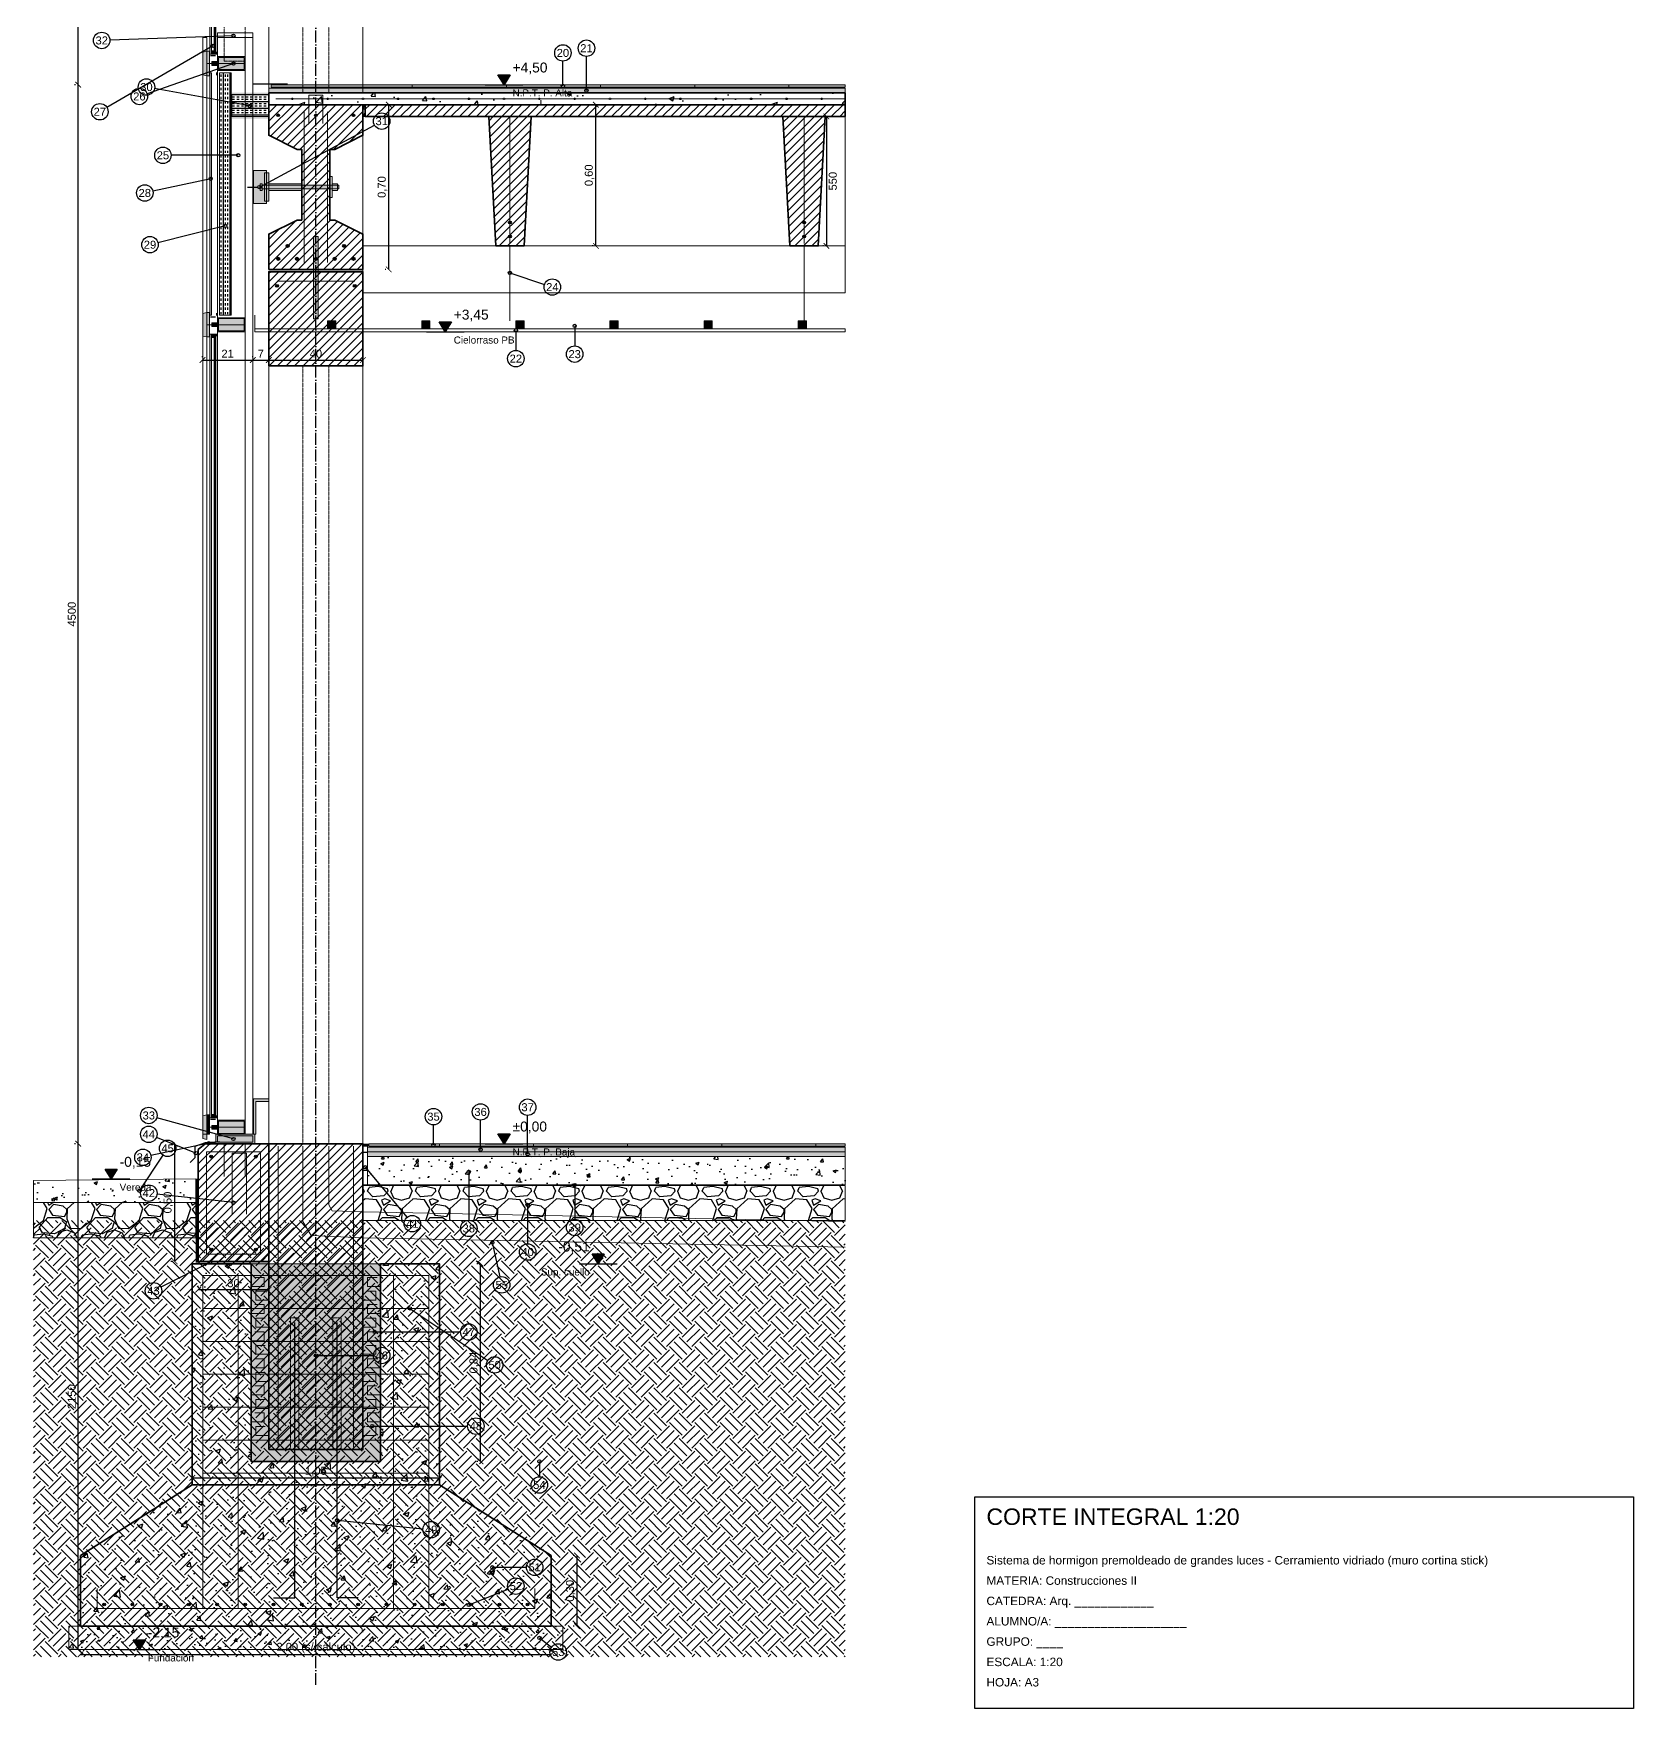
# Model space of a CAD drawing. Header units: millimetres. Extents: x -750 to 6050, y -2400 to 10581.
# Drawn here: x -750 to 6050, y -2400 to 4718 of the extents above; entities that cross this region are included whole.
import ezdxf
from ezdxf.enums import TextEntityAlignment as Align

# ---------------------------------------------------------------- set-up
doc = ezdxf.new("R2010")
doc.units = ezdxf.units.MM
doc.linetypes.add('DASHDOT', pattern=[3.556, 2.54, -0.508, 0, -0.508])
doc.linetypes.add('DASHED', pattern=[1.524, 1.27, -0.254])
for name, color, linetype in [('A-ACERO', 250, 'Continuous'), ('A-AISLACION-EPS', 50, 'Continuous'), ('A-AISLACION-LANA', 40, 'Continuous'), ('A-ALUMINIO', 253, 'Continuous'), ('A-ARMADURAS', 14, 'Continuous'), ('A-BARRERAS-MEMBRANAS', 7, 'Continuous'), ('A-CONTORNOS', 7, 'Continuous'), ('A-GROUT', 251, 'Continuous'), ('A-HORMIGON-INSITU', 33, 'Continuous'), ('A-HORMIGON-PREMOLDEADO', 8, 'Continuous'), ('A-HORMIGON-SIMPLE', 9, 'Continuous'), ('A-MORTERO-CARPETAS', 252, 'Continuous'), ('A-NEOPRENO-SELLADORES', 7, 'Continuous'), ('A-PROYECCION-OCULTO', 8, 'DASHED'), ('A-SELLADOR-INTUMESCENTE', 1, 'Continuous'), ('A-SOLADOS', 31, 'Continuous'), ('A-TERRENO', 32, 'Continuous'), ('A-TOSCA', 42, 'Continuous'), ('A-VIDRIO', 4, 'Continuous'), ('A-VISTA', 8, 'Continuous'), ('X-COTAS', 3, 'Continuous'), ('X-EJES', 1, 'DASHDOT'), ('X-NIVELES', 7, 'Continuous'), ('X-REFERENCIAS', 1, 'Continuous'), ('X-ROTULO', 7, 'Continuous')]:
    doc.layers.add(name, color=color, linetype=linetype)
doc.styles.add('ARIAL', font='arial.ttf')
doc.dimstyles.new('CORTE_1-20', dxfattribs={"dimscale": 20, "dimtxt": 1.7, "dimasz": 1.2, "dimexe": 0.8, "dimexo": 0.6, "dimgap": 0.5, "dimtad": 1, "dimdec": 0, "dimtxsty": 'ARIAL', "dimblk": 'ARCHTICK', "dimcen": 2.5, "dimclrd": 3, "dimclre": 3, "dimazin": 3, "dimtfac": 1, "dimtmove": 0, "dimatfit": 3, "dimarcsym": 0})

# ---------------------------------------------------------------- blocks, each defined once
blk = doc.blocks.new('_ARCHTICK')
at = {"color": 0, "linetype": 'ByBlock', "const_width": 0.15}
blk.add_lwpolyline([(-0.5, -0.5), (0.5, 0.5)], dxfattribs=at)

msp = doc.modelspace()

# ---------------------------------------------------------------- hatches: boundary and pattern name
at = {"layer": 'A-ACERO', "true_color": 0x333333}
h = msp.add_hatch(color=250, dxfattribs=at)
h.dxf.hatch_style = 1
h.paths.add_polyline_path([(2, 4620), (24, 4620), (24, 4626), (2, 4626)])
at = {"layer": 'A-ACERO', "true_color": 0x3b3b3b}
h = msp.add_hatch(color=250, dxfattribs=at)
h.dxf.hatch_style = 1
h.paths.add_polyline_path([(90, 3520), (93, 3520), (93, 4550), (90, 4550)])
h = msp.add_hatch(color=250, dxfattribs=at)
h.dxf.hatch_style = 1
h.paths.add_polyline_path([(93, 4355), (250, 4355), (250, 4365), (93, 4365)])
h = msp.add_hatch(color=250, dxfattribs=at)
h.dxf.hatch_style = 1
h.paths.add_polyline_path([(185, 3995), (240, 3995), (240, 4135), (185, 4135)])
h = msp.add_hatch(color=250, dxfattribs=at)
h.dxf.hatch_style = 1
h.paths.add_polyline_path([(222, 4057), (548, 4057), (548, 4073), (222, 4073)])
h = msp.add_hatch(color=250, dxfattribs=at)
h.dxf.hatch_style = 1
h.paths.add_polyline_path([(232, 4005), (250, 4005), (250, 4125), (232, 4125)])
h = msp.add_hatch(color=250, dxfattribs=at)
h.dxf.hatch_style = 1
h.paths.add_polyline_path([(440, 3505), (460, 3505), (460, 3855), (440, 3855)])
at = {"layer": 'A-ACERO', "true_color": 0x333333}
h = msp.add_hatch(color=250, dxfattribs=at)
h.dxf.hatch_style = 1
h.paths.add_polyline_path([(2, 3510), (24, 3510), (24, 3516), (2, 3516)])
at = {"layer": 'A-ACERO', "true_color": 0x3b3b3b}
h = msp.add_hatch(color=250, dxfattribs=at)
h.dxf.hatch_style = 1
h.paths.add_polyline_path([(185, 40), (195, 40), (195, 180), (250, 180), (250, 190), (185, 190)])
at = {"layer": 'A-ACERO', "true_color": 0x333333}
h = msp.add_hatch(color=250, dxfattribs=at)
h.dxf.hatch_style = 1
h.paths.add_polyline_path([(2, 100), (24, 100), (24, 106), (2, 106)])
at = {"layer": 'A-AISLACION-EPS'}
h = msp.add_hatch(dxfattribs=at)
h.set_pattern_fill('ZIGZAG', color=256, scale=6, angle=90)
h.paths.add_polyline_path([(650, -175), (670, -175), (670, -10), (650, -10)])
at = {"layer": 'A-AISLACION-LANA'}
h = msp.add_hatch(dxfattribs=at)
h.set_pattern_fill('INSUL', color=256, scale=3, angle=90)
h.paths.add_polyline_path([(40, 3520), (90, 3520), (90, 4550), (40, 4550)])
h = msp.add_hatch(dxfattribs=at)
h.set_pattern_fill('INSUL', color=256, scale=3)
h.paths.add_polyline_path([(93, 4365), (250, 4365), (250, 4458), (93, 4458)])
at = {"layer": 'A-ALUMINIO', "true_color": 0xb9c0c6}
h = msp.add_hatch(color=9, dxfattribs=at)
h.dxf.hatch_style = 1
h.paths.add_polyline_path([(-30, 4542), (-14, 4538), (-14, 4642), (-30, 4638)])
at = {"layer": 'A-ALUMINIO', "true_color": 0x9aa3ab}
h = msp.add_hatch(color=253, dxfattribs=at)
h.dxf.hatch_style = 1
h.paths.add_polyline_path([(-14, 4538), (-2, 4538), (-2, 4642), (-14, 4642)])
h = msp.add_hatch(color=253, dxfattribs=at)
h.dxf.hatch_style = 1
h.paths.add_polyline_path([(6, 4630), (18, 4630), (18, 4644), (6, 4644)])
h = msp.add_hatch(color=253, dxfattribs=at)
h.dxf.hatch_style = 1
h.paths.add_polyline_path([(8, 4582), (32, 4582), (32, 4598), (8, 4598)])
h = msp.add_hatch(color=253, dxfattribs=at)
h.dxf.hatch_style = 1
h.paths.add_polyline_path([(32, 4560), (150, 4560), (150, 4620), (32, 4620)])
at = {"layer": 'A-ALUMINIO', "true_color": 0xb9c0c6}
h = msp.add_hatch(color=9, dxfattribs=at)
h.dxf.hatch_style = 1
h.paths.add_polyline_path([(-30, 3432), (-14, 3428), (-14, 3532), (-30, 3528)])
at = {"layer": 'A-ALUMINIO', "true_color": 0x9aa3ab}
h = msp.add_hatch(color=253, dxfattribs=at)
h.dxf.hatch_style = 1
h.paths.add_polyline_path([(-14, 3428), (-2, 3428), (-2, 3532), (-14, 3532)])
h = msp.add_hatch(color=253, dxfattribs=at)
h.dxf.hatch_style = 1
h.paths.add_polyline_path([(8, 3472), (32, 3472), (32, 3488), (8, 3488)])
h = msp.add_hatch(color=253, dxfattribs=at)
h.dxf.hatch_style = 1
h.paths.add_polyline_path([(32, 3450), (150, 3450), (150, 3510), (32, 3510)])
h = msp.add_hatch(color=253, dxfattribs=at)
h.dxf.hatch_style = 1
h.paths.add_polyline_path([(500, 3462.5), (535, 3462.5), (535, 3497), (500, 3497)])
h = msp.add_hatch(color=253, dxfattribs=at)
h.dxf.hatch_style = 1
h.paths.add_polyline_path([(900, 3462.5), (935, 3462.5), (935, 3497), (900, 3497)])
h = msp.add_hatch(color=253, dxfattribs=at)
h.dxf.hatch_style = 1
h.paths.add_polyline_path([(1300, 3462.5), (1335, 3462.5), (1335, 3497), (1300, 3497)])
h = msp.add_hatch(color=253, dxfattribs=at)
h.dxf.hatch_style = 1
h.paths.add_polyline_path([(1700, 3462.5), (1735, 3462.5), (1735, 3497), (1700, 3497)])
h = msp.add_hatch(color=253, dxfattribs=at)
h.dxf.hatch_style = 1
h.paths.add_polyline_path([(2100, 3462.5), (2135, 3462.5), (2135, 3497), (2100, 3497)])
h = msp.add_hatch(color=253, dxfattribs=at)
h.dxf.hatch_style = 1
h.paths.add_polyline_path([(2500, 3462.5), (2535, 3462.5), (2535, 3497), (2500, 3497)])
h = msp.add_hatch(color=253, dxfattribs=at)
h.dxf.hatch_style = 1
h.paths.add_polyline_path([(6, 3426), (18, 3426), (18, 3440), (6, 3440)])
at = {"layer": 'A-ALUMINIO', "true_color": 0xb9c0c6}
h = msp.add_hatch(color=9, dxfattribs=at)
h.dxf.hatch_style = 1
h.paths.add_polyline_path([(-30, 22), (-14, 18), (-14, 122), (-30, 118)])
at = {"layer": 'A-ALUMINIO', "true_color": 0x9aa3ab}
h = msp.add_hatch(color=253, dxfattribs=at)
h.dxf.hatch_style = 1
h.paths.add_polyline_path([(-14, 40), (-2, 40), (-2, 122), (-14, 122)])
h = msp.add_hatch(color=253, dxfattribs=at)
h.dxf.hatch_style = 1
h.paths.add_polyline_path([(6, 110), (18, 110), (18, 124), (6, 124)])
h = msp.add_hatch(color=253, dxfattribs=at)
h.dxf.hatch_style = 1
h.paths.add_polyline_path([(8, 62), (32, 62), (32, 78), (8, 78)])
h = msp.add_hatch(color=253, dxfattribs=at)
h.dxf.hatch_style = 1
h.paths.add_polyline_path([(32, 40), (150, 40), (150, 100), (32, 100)])
h = msp.add_hatch(color=253, dxfattribs=at)
h.dxf.hatch_style = 1
h.paths.add_polyline_path([(25, 0), (190, 0), (190, 40), (25, 40)])
at = {"layer": 'A-ARMADURAS'}
h = msp.add_hatch(color=256, dxfattribs=at)
h.dxf.hatch_style = 1
edge = h.paths.add_edge_path()
edge.add_arc((350, 4440), 3.4, 0, 360)
h = msp.add_hatch(color=256, dxfattribs=at)
h.dxf.hatch_style = 1
edge = h.paths.add_edge_path()
edge.add_arc((500, 4440), 3.4, 0, 360)
h = msp.add_hatch(color=256, dxfattribs=at)
h.dxf.hatch_style = 1
edge = h.paths.add_edge_path()
edge.add_arc((650, 4440), 3.4, 0, 360)
h = msp.add_hatch(color=256, dxfattribs=at)
h.dxf.hatch_style = 1
edge = h.paths.add_edge_path()
edge.add_arc((800, 4440), 3.4, 0, 360)
h = msp.add_hatch(color=256, dxfattribs=at)
h.dxf.hatch_style = 1
edge = h.paths.add_edge_path()
edge.add_arc((950, 4440), 3.4, 0, 360)
h = msp.add_hatch(color=256, dxfattribs=at)
h.dxf.hatch_style = 1
edge = h.paths.add_edge_path()
edge.add_arc((1100, 4440), 3.4, 0, 360)
h = msp.add_hatch(color=256, dxfattribs=at)
h.dxf.hatch_style = 1
edge = h.paths.add_edge_path()
edge.add_arc((1250, 4440), 3.4, 0, 360)
h = msp.add_hatch(color=256, dxfattribs=at)
h.dxf.hatch_style = 1
edge = h.paths.add_edge_path()
edge.add_arc((1400, 4440), 3.4, 0, 360)
h = msp.add_hatch(color=256, dxfattribs=at)
h.dxf.hatch_style = 1
edge = h.paths.add_edge_path()
edge.add_arc((1550, 4440), 3.4, 0, 360)
h = msp.add_hatch(color=256, dxfattribs=at)
h.dxf.hatch_style = 1
edge = h.paths.add_edge_path()
edge.add_arc((1700, 4440), 3.4, 0, 360)
h = msp.add_hatch(color=256, dxfattribs=at)
h.dxf.hatch_style = 1
edge = h.paths.add_edge_path()
edge.add_arc((1850, 4440), 3.4, 0, 360)
h = msp.add_hatch(color=256, dxfattribs=at)
h.dxf.hatch_style = 1
edge = h.paths.add_edge_path()
edge.add_arc((2000, 4440), 3.4, 0, 360)
h = msp.add_hatch(color=256, dxfattribs=at)
h.dxf.hatch_style = 1
edge = h.paths.add_edge_path()
edge.add_arc((2150, 4440), 3.4, 0, 360)
h = msp.add_hatch(color=256, dxfattribs=at)
h.dxf.hatch_style = 1
edge = h.paths.add_edge_path()
edge.add_arc((2300, 4440), 3.4, 0, 360)
h = msp.add_hatch(color=256, dxfattribs=at)
h.dxf.hatch_style = 1
edge = h.paths.add_edge_path()
edge.add_arc((2450, 4440), 3.4, 0, 360)
h = msp.add_hatch(color=256, dxfattribs=at)
h.dxf.hatch_style = 1
edge = h.paths.add_edge_path()
edge.add_arc((2600, 4440), 3.4, 0, 360)
h = msp.add_hatch(color=256, dxfattribs=at)
h.dxf.hatch_style = 1
edge = h.paths.add_edge_path()
edge.add_arc((290, 4370), 5.6, 0, 360)
h = msp.add_hatch(color=256, dxfattribs=at)
h.dxf.hatch_style = 1
edge = h.paths.add_edge_path()
edge.add_arc((450, 4370), 5.6, 0, 360)
h = msp.add_hatch(color=256, dxfattribs=at)
h.dxf.hatch_style = 1
edge = h.paths.add_edge_path()
edge.add_arc((610, 4370), 5.6, 0, 360)
h = msp.add_hatch(color=256, dxfattribs=at)
h.dxf.hatch_style = 1
edge = h.paths.add_edge_path()
edge.add_arc((1275, 3915), 6, 0, 360)
h = msp.add_hatch(color=256, dxfattribs=at)
h.dxf.hatch_style = 1
edge = h.paths.add_edge_path()
edge.add_arc((2525, 3915), 6, 0, 360)
h = msp.add_hatch(color=256, dxfattribs=at)
h.dxf.hatch_style = 1
edge = h.paths.add_edge_path()
edge.add_arc((1275, 3855), 6, 0, 360)
h = msp.add_hatch(color=256, dxfattribs=at)
h.dxf.hatch_style = 1
edge = h.paths.add_edge_path()
edge.add_arc((2525, 3855), 6, 0, 360)
h = msp.add_hatch(color=256, dxfattribs=at)
h.dxf.hatch_style = 1
edge = h.paths.add_edge_path()
edge.add_arc((330, 3815), 6.4, 0, 360)
h = msp.add_hatch(color=256, dxfattribs=at)
h.dxf.hatch_style = 1
edge = h.paths.add_edge_path()
edge.add_arc((570, 3815), 6.4, 0, 360)
h = msp.add_hatch(color=256, dxfattribs=at)
h.dxf.hatch_style = 1
edge = h.paths.add_edge_path()
edge.add_arc((290, 3760), 6.4, 0, 360)
h = msp.add_hatch(color=256, dxfattribs=at)
h.dxf.hatch_style = 1
edge = h.paths.add_edge_path()
edge.add_arc((370, 3760), 6.4, 0, 360)
h = msp.add_hatch(color=256, dxfattribs=at)
h.dxf.hatch_style = 1
edge = h.paths.add_edge_path()
edge.add_arc((450, 3760), 6.4, 0, 360)
h = msp.add_hatch(color=256, dxfattribs=at)
h.dxf.hatch_style = 1
edge = h.paths.add_edge_path()
edge.add_arc((530, 3760), 6.4, 0, 360)
h = msp.add_hatch(color=256, dxfattribs=at)
h.dxf.hatch_style = 1
edge = h.paths.add_edge_path()
edge.add_arc((610, 3760), 6.4, 0, 360)
h = msp.add_hatch(color=256, dxfattribs=at)
h.dxf.hatch_style = 1
edge = h.paths.add_edge_path()
edge.add_arc((285, 3645), 6, 0, 360)
h = msp.add_hatch(color=256, dxfattribs=at)
h.dxf.hatch_style = 1
edge = h.paths.add_edge_path()
edge.add_arc((615, 3645), 6, 0, 360)
h = msp.add_hatch(color=256, dxfattribs=at)
h.dxf.hatch_style = 1
edge = h.paths.add_edge_path()
edge.add_arc((5, -55), 6, 0, 360)
h = msp.add_hatch(color=256, dxfattribs=at)
h.dxf.hatch_style = 1
edge = h.paths.add_edge_path()
edge.add_arc((195, -55), 6, 0, 360)
h = msp.add_hatch(color=256, dxfattribs=at)
h.dxf.hatch_style = 1
edge = h.paths.add_edge_path()
edge.add_arc((5, -450), 6, 0, 360)
h = msp.add_hatch(color=256, dxfattribs=at)
h.dxf.hatch_style = 1
edge = h.paths.add_edge_path()
edge.add_arc((195, -450), 6, 0, 360)
h = msp.add_hatch(color=256, dxfattribs=at)
h.dxf.hatch_style = 1
edge = h.paths.add_edge_path()
edge.add_arc((-450, -1958), 5.6, 0, 360)
h = msp.add_hatch(color=256, dxfattribs=at)
h.dxf.hatch_style = 1
edge = h.paths.add_edge_path()
edge.add_arc((-330, -1958), 5.6, 0, 360)
h = msp.add_hatch(color=256, dxfattribs=at)
h.dxf.hatch_style = 1
edge = h.paths.add_edge_path()
edge.add_arc((-210, -1958), 5.6, 0, 360)
h = msp.add_hatch(color=256, dxfattribs=at)
h.dxf.hatch_style = 1
edge = h.paths.add_edge_path()
edge.add_arc((-90, -1958), 5.6, 0, 360)
h = msp.add_hatch(color=256, dxfattribs=at)
h.dxf.hatch_style = 1
edge = h.paths.add_edge_path()
edge.add_arc((30, -1958), 5.6, 0, 360)
h = msp.add_hatch(color=256, dxfattribs=at)
h.dxf.hatch_style = 1
edge = h.paths.add_edge_path()
edge.add_arc((150, -1958), 5.6, 0, 360)
h = msp.add_hatch(color=256, dxfattribs=at)
h.dxf.hatch_style = 1
edge = h.paths.add_edge_path()
edge.add_arc((270, -1958), 5.6, 0, 360)
h = msp.add_hatch(color=256, dxfattribs=at)
h.dxf.hatch_style = 1
edge = h.paths.add_edge_path()
edge.add_arc((390, -1958), 5.6, 0, 360)
h = msp.add_hatch(color=256, dxfattribs=at)
h.dxf.hatch_style = 1
edge = h.paths.add_edge_path()
edge.add_arc((510, -1958), 5.6, 0, 360)
h = msp.add_hatch(color=256, dxfattribs=at)
h.dxf.hatch_style = 1
edge = h.paths.add_edge_path()
edge.add_arc((630, -1958), 5.6, 0, 360)
h = msp.add_hatch(color=256, dxfattribs=at)
h.dxf.hatch_style = 1
edge = h.paths.add_edge_path()
edge.add_arc((750, -1958), 5.6, 0, 360)
h = msp.add_hatch(color=256, dxfattribs=at)
h.dxf.hatch_style = 1
edge = h.paths.add_edge_path()
edge.add_arc((870, -1958), 5.6, 0, 360)
h = msp.add_hatch(color=256, dxfattribs=at)
h.dxf.hatch_style = 1
edge = h.paths.add_edge_path()
edge.add_arc((990, -1958), 5.6, 0, 360)
h = msp.add_hatch(color=256, dxfattribs=at)
h.dxf.hatch_style = 1
edge = h.paths.add_edge_path()
edge.add_arc((1110, -1958), 5.6, 0, 360)
h = msp.add_hatch(color=256, dxfattribs=at)
h.dxf.hatch_style = 1
edge = h.paths.add_edge_path()
edge.add_arc((1230, -1958), 5.6, 0, 360)
h = msp.add_hatch(color=256, dxfattribs=at)
h.dxf.hatch_style = 1
edge = h.paths.add_edge_path()
edge.add_arc((1350, -1958), 5.6, 0, 360)
at = {"layer": 'A-BARRERAS-MEMBRANAS', "true_color": 0x000000}
h = msp.add_hatch(color=18, dxfattribs=at)
h.dxf.hatch_style = 1
h.paths.add_polyline_path([(650, -177), (2700, -177), (2700, -175), (650, -175)])
at = {"layer": 'A-GROUT'}
h = msp.add_hatch(dxfattribs=at)
h.set_pattern_fill('AR-SAND', color=256, scale=0.4)
h.paths.add_polyline_path([(650, 4365), (660, 4365), (660, 4415), (650, 4415)])
h = msp.add_hatch(dxfattribs=at)
h.set_pattern_fill('AR-SAND', color=256, scale=0.4)
h.paths.add_polyline_path([(175, -1350), (725, -1350), (725, -510), (175, -510)])
at = {"layer": 'A-HORMIGON-INSITU'}
h = msp.add_hatch(dxfattribs=at)
h.set_pattern_fill('AR-CONC', color=256, scale=1.2)
h.paths.add_polyline_path([(250, 4415), (2700, 4415), (2700, 4465), (250, 4465)])
h = msp.add_hatch(dxfattribs=at)
h.set_pattern_fill('AR-CONC', color=256, scale=1.2)
h.paths.add_polyline_path([(-75, -1450), (975, -1450), (975, -510), (725, -510), (725, -1350), (175, -1350), (175, -510), (-75, -510)])
h = msp.add_hatch(dxfattribs=at)
h.set_pattern_fill('AR-CONC', color=256, scale=1.2)
h.paths.add_polyline_path([(-550, -2050), (1450, -2050), (1450, -1750), (975, -1450), (-75, -1450), (-550, -1750)])
at = {"layer": 'A-HORMIGON-PREMOLDEADO'}
h = msp.add_hatch(dxfattribs=at)
h.set_pattern_fill('ANSI31', color=256, scale=8)
h.paths.add_polyline_path([(250, 3715), (650, 3715), (650, 3865), (530, 3925), (510, 3925), (510, 4225), (530, 4225), (650, 4285), (650, 4415), (250, 4415), (250, 4285), (370, 4225), (390, 4225), (390, 3925), (370, 3925), (250, 3865)])
h = msp.add_hatch(dxfattribs=at)
h.set_pattern_fill('ANSI31', color=256, scale=8)
h.paths.add_polyline_path([(660, 4365), (2700, 4365), (2700, 4415), (660, 4415)])
h = msp.add_hatch(dxfattribs=at)
h.set_pattern_fill('ANSI31', color=256, scale=8)
h.paths.add_polyline_path([(1185, 4365), (1365, 4365), (1335, 3815), (1215, 3815)])
h = msp.add_hatch(dxfattribs=at)
h.set_pattern_fill('ANSI31', color=256, scale=8)
h.paths.add_polyline_path([(2435, 4365), (2615, 4365), (2585, 3815), (2465, 3815)])
h = msp.add_hatch(dxfattribs=at)
h.set_pattern_fill('ANSI31', color=256, scale=8)
h.paths.add_polyline_path([(250, 3305), (650, 3305), (650, 3705), (250, 3705)])
h = msp.add_hatch(dxfattribs=at)
h.set_pattern_fill('ANSI31', color=256, scale=8)
h.paths.add_polyline_path([(-50, -500), (250, -500), (250, 0), (-20, 0), (-50, -25)])
h = msp.add_hatch(dxfattribs=at)
h.set_pattern_fill('ANSI31', color=256, scale=8)
h.paths.add_polyline_path([(250, -1300), (650, -1300), (650, 0), (250, 0)])
at = {"layer": 'A-HORMIGON-SIMPLE'}
h = msp.add_hatch(dxfattribs=at)
h.set_pattern_fill('AR-CONC', color=256, scale=0.8)
h.paths.add_polyline_path([(670, -175), (2700, -175), (2700, -55), (670, -55)])
h = msp.add_hatch(dxfattribs=at)
h.set_pattern_fill('AR-CONC', color=256, scale=0.8)
h.paths.add_polyline_path([(-750, -250), (-60, -250), (-60, -150), (-750, -157)])
h = msp.add_hatch(dxfattribs=at)
h.set_pattern_fill('AR-CONC', color=256, scale=0.8)
h.paths.add_polyline_path([(-600, -2150), (1500, -2150), (1500, -2050), (-600, -2050)])
at = {"layer": 'A-MORTERO-CARPETAS'}
h = msp.add_hatch(dxfattribs=at)
h.set_pattern_fill('AR-SAND', color=256, scale=0.6)
h.paths.add_polyline_path([(250, 4465), (2700, 4465), (2700, 4485), (250, 4485)])
at = {"layer": 'A-MORTERO-CARPETAS', "true_color": 0x8d8d8d}
h = msp.add_hatch(color=252, dxfattribs=at)
h.dxf.hatch_style = 1
h.paths.add_polyline_path([(260, 4485), (2700, 4485), (2700, 4490), (260, 4490)])
at = {"layer": 'A-MORTERO-CARPETAS'}
h = msp.add_hatch(dxfattribs=at)
h.set_pattern_fill('AR-SAND', color=256, scale=0.6)
h.paths.add_polyline_path([(670, -35), (2700, -35), (2700, -15), (670, -15)])
h = msp.add_hatch(dxfattribs=at)
h.set_pattern_fill('AR-SAND', color=256, scale=0.4)
h.paths.add_polyline_path([(670, -55), (2700, -55), (2700, -35), (670, -35)])
at = {"layer": 'A-MORTERO-CARPETAS', "true_color": 0x8d8d8d}
h = msp.add_hatch(color=252, dxfattribs=at)
h.dxf.hatch_style = 1
h.paths.add_polyline_path([(675, -15), (2700, -15), (2700, -10), (675, -10)])
at = {"layer": 'A-NEOPRENO-SELLADORES', "true_color": 0x111111}
h = msp.add_hatch(color=250, dxfattribs=at)
h.dxf.hatch_style = 1
h.paths.add_polyline_path([(-2, 4628), (0, 4628), (0, 4640), (-2, 4640)])
h = msp.add_hatch(color=250, dxfattribs=at)
h.dxf.hatch_style = 1
h.paths.add_polyline_path([(6, 4630), (18, 4630), (18, 4634), (6, 4634)])
h = msp.add_hatch(color=250, dxfattribs=at)
h.dxf.hatch_style = 1
h.paths.add_polyline_path([(25, 4628), (30, 4628), (30, 4640), (25, 4640)])
h = msp.add_hatch(color=250, dxfattribs=at)
h.dxf.hatch_style = 1
h.paths.add_polyline_path([(-2, 4540), (0, 4540), (0, 4552), (-2, 4552)])
h = msp.add_hatch(color=250, dxfattribs=at)
h.dxf.hatch_style = 1
h.paths.add_polyline_path([(25, 4540), (30, 4540), (30, 4552), (25, 4552)])
h = msp.add_hatch(color=250, dxfattribs=at)
h.dxf.hatch_style = 1
h.paths.add_polyline_path([(250, 3705), (650, 3705), (650, 3715), (250, 3715)])
h = msp.add_hatch(color=250, dxfattribs=at)
h.dxf.hatch_style = 1
h.paths.add_polyline_path([(-2, 3518), (0, 3518), (0, 3530), (-2, 3530)])
h = msp.add_hatch(color=250, dxfattribs=at)
h.dxf.hatch_style = 1
h.paths.add_polyline_path([(25, 3518), (30, 3518), (30, 3530), (25, 3530)])
h = msp.add_hatch(color=250, dxfattribs=at)
h.dxf.hatch_style = 1
h.paths.add_polyline_path([(-2, 3430), (0, 3430), (0, 3442), (-2, 3442)])
h = msp.add_hatch(color=250, dxfattribs=at)
h.dxf.hatch_style = 1
h.paths.add_polyline_path([(6, 3436), (18, 3436), (18, 3440), (6, 3440)])
h = msp.add_hatch(color=250, dxfattribs=at)
h.dxf.hatch_style = 1
h.paths.add_polyline_path([(25, 3430), (30, 3430), (30, 3442), (25, 3442)])
h = msp.add_hatch(color=250, dxfattribs=at)
h.dxf.hatch_style = 1
h.paths.add_polyline_path([(-2, 108), (0, 108), (0, 120), (-2, 120)])
h = msp.add_hatch(color=250, dxfattribs=at)
h.dxf.hatch_style = 1
h.paths.add_polyline_path([(6, 110), (18, 110), (18, 114), (6, 114)])
h = msp.add_hatch(color=250, dxfattribs=at)
h.dxf.hatch_style = 1
h.paths.add_polyline_path([(25, 108), (30, 108), (30, 120), (25, 120)])
at = {"layer": 'A-NEOPRENO-SELLADORES', "true_color": 0x222222}
h = msp.add_hatch(color=250, dxfattribs=at)
h.dxf.hatch_style = 1
h.paths.add_polyline_path([(-30, 0), (25, 0), (25, 4), (-30, 4)])
at = {"layer": 'A-NEOPRENO-SELLADORES', "true_color": 0x111111}
h = msp.add_hatch(color=250, dxfattribs=at)
h.dxf.hatch_style = 1
h.paths.add_polyline_path([(650, -10), (675, -10), (675, 0), (650, 0)])
h = msp.add_hatch(color=250, dxfattribs=at)
h.dxf.hatch_style = 1
h.paths.add_polyline_path([(-60, -250), (-56, -250), (-56, -150), (-60, -150)])
h = msp.add_hatch(color=250, dxfattribs=at)
h.dxf.hatch_style = 1
h.paths.add_polyline_path([(-50, -510), (250, -510), (250, -500), (-50, -500)])
at = {"layer": 'A-SELLADOR-INTUMESCENTE', "true_color": 0xc0392b}
h = msp.add_hatch(color=22, dxfattribs=at)
h.dxf.hatch_style = 1
h.paths.add_polyline_path([(93, 4458), (250, 4458), (250, 4466), (93, 4466)])
at = {"layer": 'A-SOLADOS', "true_color": 0xcdbb9c}
h = msp.add_hatch(color=9, dxfattribs=at)
h.dxf.hatch_style = 1
h.paths.add_polyline_path([(260, 4490), (2700, 4490), (2700, 4500), (260, 4500)])
h = msp.add_hatch(color=9, dxfattribs=at)
h.dxf.hatch_style = 1
h.paths.add_polyline_path([(675, -10), (2700, -10), (2700, 0), (675, 0)])
at = {"layer": 'A-TERRENO'}
h = msp.add_hatch(dxfattribs=at)
h.set_pattern_fill('EARTH', color=256, scale=12, angle=45)
h.paths.add_polyline_path([(-750, -2180), (2700, -2180), (2700, -327), (-750, -327)])
at = {"layer": 'A-TOSCA'}
h = msp.add_hatch(dxfattribs=at)
h.set_pattern_fill('GRAVEL', color=256, scale=8)
h.paths.add_polyline_path([(650, -327), (2700, -327), (2700, -177), (650, -177)])
h = msp.add_hatch(dxfattribs=at)
h.set_pattern_fill('GRAVEL', color=256, scale=8)
h.paths.add_polyline_path([(-750, -400), (-60, -400), (-60, -250), (-750, -250)])
at = {"layer": 'A-VIDRIO', "true_color": 0xbfe3f0}
h = msp.add_hatch(color=254, dxfattribs=at)
h.dxf.hatch_style = 1
h.paths.add_polyline_path([(0, 4630), (6, 4630), (6, 7940), (0, 7940)])
h = msp.add_hatch(color=254, dxfattribs=at)
h.dxf.hatch_style = 1
h.paths.add_polyline_path([(18, 4630), (25, 4630), (25, 7940), (18, 7940)])
at = {"layer": 'A-VIDRIO', "true_color": 0x6f8796}
h = msp.add_hatch(color=252, dxfattribs=at)
h.dxf.hatch_style = 1
h.paths.add_polyline_path([(0, 3520), (6, 3520), (6, 4550), (0, 4550)])
at = {"layer": 'A-VIDRIO', "true_color": 0xbfe3f0}
h = msp.add_hatch(color=254, dxfattribs=at)
h.dxf.hatch_style = 1
h.paths.add_polyline_path([(0, 110), (6, 110), (6, 3440), (0, 3440)])
h = msp.add_hatch(color=254, dxfattribs=at)
h.dxf.hatch_style = 1
h.paths.add_polyline_path([(18, 110), (25, 110), (25, 3440), (18, 3440)])
at = {"layer": 'X-NIVELES'}
h = msp.add_hatch(color=256, dxfattribs=at)
h.dxf.hatch_style = 1
h.paths.add_polyline_path([(1250, 4500), (1224, 4542), (1276, 4542)])
h = msp.add_hatch(color=256, dxfattribs=at)
h.dxf.hatch_style = 1
h.paths.add_polyline_path([(1000, 3450), (974, 3492), (1026, 3492)])
h = msp.add_hatch(color=256, dxfattribs=at)
h.dxf.hatch_style = 1
h.paths.add_polyline_path([(1250, 0), (1224, 42), (1276, 42)])
h = msp.add_hatch(color=256, dxfattribs=at)
h.dxf.hatch_style = 1
h.paths.add_polyline_path([(-420, -150), (-446, -108), (-394, -108)])
h = msp.add_hatch(color=256, dxfattribs=at)
h.dxf.hatch_style = 1
h.paths.add_polyline_path([(1650, -510), (1624, -468), (1676, -468)])
h = msp.add_hatch(color=256, dxfattribs=at)
h.dxf.hatch_style = 1
h.paths.add_polyline_path([(-300, -2150), (-326, -2108), (-274, -2108)])

# ---------------------------------------------------------------- linework, layer by layer
at = {"layer": 'A-ARMADURAS', "lineweight": 13}
for points in [[(280, 4440), (2700, 4440)], [(400, 3745), (400, 4385)], [(500, 3745), (500, 4385)], [(1275, 3825), (1275, 4365)], [(2525, 3825), (2525, 4365)], [(290, -1290), (290, -10)], [(610, -1290), (610, -10)], [(-30, -560), (930, -560)], [(-30, -700), (930, -700)], [(-30, -840), (930, -840)], [(-30, -980), (930, -980)], [(-30, -1120), (930, -1120)], [(-30, -1260), (930, -1260)], [(-30, -1400), (930, -1400)]]:
    msp.add_lwpolyline(points, dxfattribs=at)
at = {"layer": 'A-ARMADURAS', "lineweight": 20}
for points in [[(420, 4335), (420, 4455), (480, 4455), (480, 4335)], [(-480, -1890), (-480, -1975), (1380, -1975), (1380, -1890)]]:
    msp.add_lwpolyline(points, dxfattribs=at)
at = {"layer": 'A-ARMADURAS', "lineweight": 18}
for points in [[(285, 3665), (615, 3665)], [(95, -300), (95, -40), (155, -40), (155, -300)], [(10, -1975), (-30, -1975), (-30, -560)], [(160, -1975), (120, -1975), (120, -560)], [(175, -607), (230, -607), (230, -569), (190, -569)], [(725, -607), (670, -607), (670, -569), (710, -569)], [(740, -1975), (780, -1975), (780, -560)], [(890, -1975), (930, -1975), (930, -560)], [(250, -665), (195, -665), (195, -627), (235, -627)], [(650, -665), (705, -665), (705, -627), (665, -627)], [(175, -722), (230, -722), (230, -684), (190, -684)], [(725, -722), (670, -722), (670, -684), (710, -684)], [(250, -780), (195, -780), (195, -742), (235, -742)], [(650, -780), (705, -780), (705, -742), (665, -742)], [(175, -837), (230, -837), (230, -799), (190, -799)], [(725, -837), (670, -837), (670, -799), (710, -799)], [(175, -952), (230, -952), (230, -914), (190, -914)], [(250, -895), (195, -895), (195, -857), (235, -857)], [(650, -895), (705, -895), (705, -857), (665, -857)], [(725, -952), (670, -952), (670, -914), (710, -914)], [(250, -1010), (195, -1010), (195, -972), (235, -972)], [(650, -1010), (705, -1010), (705, -972), (665, -972)], [(175, -1067), (230, -1067), (230, -1029), (190, -1029)], [(725, -1067), (670, -1067), (670, -1029), (710, -1029)], [(250, -1125), (195, -1125), (195, -1087), (235, -1087)], [(650, -1125), (705, -1125), (705, -1087), (665, -1087)], [(175, -1182), (230, -1182), (230, -1144), (190, -1144)], [(250, -1240), (195, -1240), (195, -1202), (235, -1202)], [(650, -1240), (705, -1240), (705, -1202), (665, -1202)], [(725, -1182), (670, -1182), (670, -1144), (710, -1144)]]:
    msp.add_lwpolyline(points, dxfattribs=at)
at = {"layer": 'A-ARMADURAS', "lineweight": 13}
msp.add_lwpolyline([(-15, -470), (215, -470), (215, -35), (-15, -35)], close=True, dxfattribs=at)
at = {"layer": 'A-ARMADURAS', "lineweight": 30}
for points in [[(270, -1930), (360, -1930), (360, -760)], [(630, -1930), (540, -1930), (540, -760)]]:
    msp.add_lwpolyline(points, dxfattribs=at)
at = {"layer": 'A-ARMADURAS'}
for centre, radius in [((350, 4440), 3.4), ((500, 4440), 3.4), ((650, 4440), 3.4), ((800, 4440), 3.4), ((950, 4440), 3.4), ((1100, 4440), 3.4), ((1250, 4440), 3.4), ((1400, 4440), 3.4), ((1550, 4440), 3.4), ((1700, 4440), 3.4), ((1850, 4440), 3.4), ((2000, 4440), 3.4), ((2150, 4440), 3.4), ((2300, 4440), 3.4), ((2450, 4440), 3.4), ((2600, 4440), 3.4), ((290, 4370), 5.6), ((450, 4370), 5.6), ((610, 4370), 5.6), ((1275, 3915), 6), ((2525, 3915), 6), ((1275, 3855), 6), ((2525, 3855), 6), ((330, 3815), 6.4), ((570, 3815), 6.4), ((290, 3760), 6.4), ((370, 3760), 6.4), ((450, 3760), 6.4), ((530, 3760), 6.4), ((610, 3760), 6.4), ((285, 3645), 6), ((615, 3645), 6), ((5, -55), 6), ((195, -55), 6), ((5, -450), 6), ((195, -450), 6), ((-450, -1958), 5.6), ((-330, -1958), 5.6), ((-210, -1958), 5.6), ((-90, -1958), 5.6), ((30, -1958), 5.6), ((150, -1958), 5.6), ((270, -1958), 5.6), ((390, -1958), 5.6), ((510, -1958), 5.6), ((630, -1958), 5.6), ((750, -1958), 5.6), ((870, -1958), 5.6), ((990, -1958), 5.6), ((1110, -1958), 5.6), ((1230, -1958), 5.6), ((1350, -1958), 5.6)]:
    msp.add_circle(centre, radius, dxfattribs=at)
at = {"layer": 'A-CONTORNOS', "lineweight": 18}
for points in [[(0, 4630), (6, 4630), (6, 7940), (0, 7940)], [(18, 4630), (25, 4630), (25, 7940), (18, 7940)], [(32, 4560), (150, 4560), (150, 4620), (32, 4620)], [(0, 3520), (6, 3520), (6, 4550), (0, 4550)], [(40, 3520), (90, 3520), (90, 4550), (40, 4550)], [(250, 4465), (2700, 4465), (2700, 4485), (250, 4485)], [(260, 4490), (2700, 4490), (2700, 4500), (260, 4500)], [(93, 4365), (250, 4365), (250, 4458), (93, 4458)], [(32, 3450), (150, 3450), (150, 3510), (32, 3510)], [(0, 110), (6, 110), (6, 3440), (0, 3440)], [(18, 110), (25, 110), (25, 3440), (18, 3440)], [(190, 3450), (2700, 3450), (2700, 3462.5), (190, 3462.5)], [(32, 40), (150, 40), (150, 100), (32, 100)], [(25, 0), (190, 0), (190, 40), (25, 40)], [(675, -10), (2700, -10), (2700, 0), (675, 0)], [(650, -175), (670, -175), (670, -10), (650, -10)], [(670, -35), (2700, -35), (2700, -15), (670, -15)], [(670, -55), (2700, -55), (2700, -35), (670, -35)], [(670, -175), (2700, -175), (2700, -55), (670, -55)], [(-750, -250), (-60, -250), (-60, -150), (-750, -157)], [(650, -327), (2700, -327), (2700, -177), (650, -177)], [(-750, -400), (-60, -400), (-60, -250), (-750, -250)], [(175, -1350), (725, -1350), (725, -510), (175, -510)], [(-600, -2150), (1500, -2150), (1500, -2050), (-600, -2050)]]:
    msp.add_lwpolyline(points, close=True, dxfattribs=at)
at = {"layer": 'A-CONTORNOS', "lineweight": 13}
for points in [[(21.5, 4630), (21.5, 7940)], [(150, 40), (150, 4700)], [(-14, 4590), (70, 4590)], [(36, 4590), (146, 4590)], [(860, 4490), (860, 4500)], [(1260, 4490), (1260, 4500)], [(1660, 4490), (1660, 4500)], [(2060, 4490), (2060, 4500)], [(2460, 4490), (2460, 4500)], [(650, 3815), (2700, 3815)], [(1275, 3497), (1275, 3815)], [(2525, 3497), (2525, 3815)], [(-14, 3480), (70, 3480)], [(21.5, 110), (21.5, 3440)], [(36, 3480), (146, 3480)], [(-14, 70), (70, 70)], [(36, 70), (146, 70)], [(60, 0), (60, -140)], [(150, 0), (150, -140)], [(975, -10), (975, 0)], [(1375, -10), (1375, 0)], [(1775, -10), (1775, 0)], [(2175, -10), (2175, 0)], [(2575, -10), (2575, 0)]]:
    msp.add_lwpolyline(points, dxfattribs=at)
for points in [[(-30, 40), (-14, 40), (-14, 4700), (-30, 4700)], [(-30, 4542), (-14, 4538), (-14, 4642), (-30, 4638)], [(-14, 4538), (-2, 4538), (-2, 4642), (-14, 4642)], [(6, 4630), (18, 4630), (18, 4644), (6, 4644)], [(8, 4582), (32, 4582), (32, 4598), (8, 4598)], [(36, 4564), (146, 4564), (146, 4616), (36, 4616)], [(185, 3995), (240, 3995), (240, 4135), (185, 4135)], [(214, 4051), (222, 4051), (222, 4079), (214, 4079)], [(222, 4057), (548, 4057), (548, 4073), (222, 4073)], [(232, 4005), (250, 4005), (250, 4125), (232, 4125)], [(250, 4051), (390, 4051), (390, 4079), (250, 4079)], [(510, 4020), (520, 4020), (520, 4110), (510, 4110)], [(520, 4051), (542, 4051), (542, 4079), (520, 4079)], [(440, 3505), (460, 3505), (460, 3855), (440, 3855)], [(-30, 3432), (-14, 3428), (-14, 3532), (-30, 3528)], [(-14, 3428), (-2, 3428), (-2, 3532), (-14, 3532)], [(8, 3472), (32, 3472), (32, 3488), (8, 3488)], [(36, 3454), (146, 3454), (146, 3506), (36, 3506)], [(6, 3426), (18, 3426), (18, 3440), (6, 3440)], [(185, 40), (195, 40), (195, 180), (250, 180), (250, 190), (185, 190)], [(-30, 22), (-14, 18), (-14, 122), (-30, 118)], [(-14, 40), (-2, 40), (-2, 122), (-14, 122)], [(6, 110), (18, 110), (18, 124), (6, 124)], [(8, 62), (32, 62), (32, 78), (8, 78)], [(36, 44), (146, 44), (146, 96), (36, 96)], [(32, 6), (182, 6), (182, 34), (32, 34)]]:
    msp.add_lwpolyline(points, close=True, dxfattribs=at)
at = {"layer": 'A-CONTORNOS', "lineweight": 25}
for points in [[(182, 4503), (330, 4503)], [(160, 4065), (200, 4065)]]:
    msp.add_lwpolyline(points, dxfattribs=at)
at = {"layer": 'A-CONTORNOS', "lineweight": 35}
for points in [[(250, 4415), (2700, 4415), (2700, 4465), (250, 4465)], [(250, 3715), (650, 3715), (650, 3865), (530, 3925), (510, 3925), (510, 4225), (530, 4225), (650, 4285), (650, 4415), (250, 4415), (250, 4285), (370, 4225), (390, 4225), (390, 3925), (370, 3925), (250, 3865)], [(660, 4365), (2700, 4365), (2700, 4415), (660, 4415)], [(1185, 4365), (1365, 4365), (1335, 3815), (1215, 3815)], [(2435, 4365), (2615, 4365), (2585, 3815), (2465, 3815)], [(250, 3305), (650, 3305), (650, 3705), (250, 3705)], [(-50, -500), (250, -500), (250, 0), (-20, 0), (-50, -25)], [(250, -1300), (650, -1300), (650, 0), (250, 0)], [(-75, -1450), (975, -1450), (975, -510), (725, -510), (725, -1350), (175, -1350), (175, -510), (-75, -510)], [(-550, -2050), (1450, -2050), (1450, -1750), (975, -1450), (-75, -1450), (-550, -1750)]]:
    msp.add_lwpolyline(points, close=True, dxfattribs=at)
at = {"layer": 'A-CONTORNOS', "lineweight": 18}
for points in [[(190, 3520), (190, 3450), (230, 3450)], [(395, -10), (395, -330), (430, -390), (650, -400), (2700, -440)], [(505, -10), (505, -260), (520, -285), (650, -290), (2700, -330)], [(-750, -400), (-56, -400)]]:
    msp.add_lwpolyline(points, dxfattribs=at)
at = {"layer": 'A-CONTORNOS', "lineweight": 30}
msp.add_lwpolyline([(40, 8), (-20, 4), (-64, -12), (-64, -60), (-84, -80)], dxfattribs=at)
at = {"layer": 'A-CONTORNOS', "lineweight": 50}
msp.add_lwpolyline([(-56, -150), (-56, -505)], dxfattribs=at)
at = {"layer": 'A-PROYECCION-OCULTO', "lineweight": 13}
for points in [[(395, 4465), (395, 7805)], [(505, 4465), (505, 7805)], [(395, 0), (395, 3305)], [(505, 0), (505, 3305)]]:
    msp.add_lwpolyline(points, dxfattribs=at)
for points in [[(60, 4600), (150, 4600), (150, 4840), (60, 4840)], [(342, -1300), (378, -1300), (378, -740), (342, -740)], [(522, -1300), (558, -1300), (558, -740), (522, -740)]]:
    msp.add_lwpolyline(points, close=True, dxfattribs=at)
at = {"layer": 'A-VISTA', "lineweight": 13}
for points in [[(250, 4465), (650, 4465), (650, 7805), (250, 7805)], [(32, 4700), (182, 4700), (182, 4720), (32, 4720)], [(32, 40), (182, 40), (182, 4700), (32, 4700)], [(650, 3615), (2700, 3615), (2700, 4365), (650, 4365)], [(500, 3462.5), (535, 3462.5), (535, 3497), (500, 3497)], [(900, 3462.5), (935, 3462.5), (935, 3497), (900, 3497)], [(1300, 3462.5), (1335, 3462.5), (1335, 3497), (1300, 3497)], [(1700, 3462.5), (1735, 3462.5), (1735, 3497), (1700, 3497)], [(2100, 3462.5), (2135, 3462.5), (2135, 3497), (2100, 3497)], [(2500, 3462.5), (2535, 3462.5), (2535, 3497), (2500, 3497)], [(250, 0), (650, 0), (650, 3305), (250, 3305)]]:
    msp.add_lwpolyline(points, close=True, dxfattribs=at)
at = {"layer": 'X-EJES', "ltscale": 20}
msp.add_line((450, -2300), (450, 10150), dxfattribs=at)
at = {"layer": 'X-NIVELES'}
for p, q in [((1170, 4500), (1330, 4500)), ((920, 3450), (1080, 3450)), ((1170, 0), (1330, 0)), ((-500, -150), (-340, -150)), ((1570, -510), (1730, -510)), ((-380, -2150), (-220, -2150))]:
    msp.add_line(p, q, dxfattribs=at)
for points in [[(1250, 4500), (1224, 4542), (1276, 4542)], [(1000, 3450), (974, 3492), (1026, 3492)], [(1250, 0), (1224, 42), (1276, 42)], [(-420, -150), (-446, -108), (-394, -108)], [(1650, -510), (1624, -468), (1676, -468)], [(-300, -2150), (-326, -2108), (-274, -2108)]]:
    msp.add_lwpolyline(points, close=True, dxfattribs=at)
at = {"layer": 'X-REFERENCIAS'}
for p, q in [((100, 4708), (-425, 4689.2)), ((12, 4665), (-437.8, 4402.6)), ((100, 4590), (-267, 4461.6)), ((1500, 4495), (1500, 4600)), ((1600, 4475), (1600, 4620)), ((170, 4410), (-235.6, 4483.7)), ((210, 4065), (699.2, 4328.4)), ((120, 4200), (-165, 4200)), ((3, 4100), (-242.8, 4047.3)), ((65, 3900), (-221, 3828.5)), ((1275, 3700), (1421.8, 3651.1)), ((1300, 3456), (1300, 3371)), ((1550, 3475), (1550, 3390)), ((100, 20), (-226.3, 110.6)), ((950, -5), (950, 80)), ((1150, -25), (1150, 100)), ((1350, -45), (1350, 120)), ((-5, 2), (-250.8, -50.7)), ((-60, -40), (-227.5, 27)), ((-300, -200), (-199.4, -49.1)), ((660, -100), (837.6, -313.1)), ((1100, -120), (1100, -325)), ((1550, -176), (1550, -321)), ((100, -250), (-225.2, -213.9)), ((1350, -260), (1350, -425)), ((1200, -420), (1232.4, -565.8)), ((0, -505), (-208.7, -609.3)), ((850, -700), (1180.9, -920.6)), ((700, -800), (1065, -800)), ((450, -900), (695, -900)), ((690, -1200), (1095, -1200)), ((1400, -1350), (1400, -1415)), ((540, -1600), (905.2, -1636.5)), ((1200, -1800), (1345, -1800)), ((1100, -1960), (1267.5, -1893)), ((1400, -2100), (1452, -2139))]:
    msp.add_line(p, q, dxfattribs=at)
for centre, radius in [((-460, 4688), 35), ((100, 4708), 7), ((12, 4665), 7), ((1500, 4635), 35), ((1600, 4655), 35), ((100, 4590), 7), ((-300, 4450), 35), ((-270, 4490), 35), ((1500, 4495), 7), ((-468, 4385), 35), ((170, 4410), 7), ((1600, 4475), 7), ((730, 4345), 35), ((-200, 4200), 35), ((120, 4200), 7), ((-277, 4040), 35), ((3, 4100), 7), ((210, 4065), 7), ((-255, 3820), 35), ((65, 3900), 7), ((1275, 3700), 7), ((1455, 3640), 35), ((1300, 3456), 7), ((1550, 3475), 7), ((1300, 3336), 35), ((1550, 3355), 35), ((-260, 120), 35), ((950, 115), 35), ((1150, 135), 35), ((1350, 155), 35), ((-260, 40), 35), ((-180, -20), 35), ((-5, 2), 7), ((100, 20), 7), ((950, -5), 7), ((-285, -58), 35), ((-60, -40), 7), ((1150, -25), 7), ((1350, -45), 7), ((660, -100), 7), ((1100, -120), 7), ((-300, -200), 7), ((-260, -210), 35), ((1550, -176), 7), ((100, -250), 7), ((1350, -260), 7), ((860, -340), 35), ((1100, -360), 35), ((1550, -356), 35), ((1200, -420), 7), ((1350, -460), 35), ((0, -505), 7), ((1240, -600), 35), ((-240, -625), 35), ((850, -700), 7), ((1100, -800), 35), ((700, -800), 7), ((450, -900), 7), ((730, -900), 35), ((1210, -940), 35), ((690, -1200), 7), ((1130, -1200), 35), ((1400, -1350), 7), ((1400, -1450), 35), ((540, -1600), 7), ((940, -1640), 35), ((1380, -1800), 35), ((1200, -1800), 7), ((1300, -1880), 35), ((1100, -1960), 7), ((1400, -2100), 7), ((1480, -2160), 35)]:
    msp.add_circle(centre, radius, dxfattribs=at)
at = {"layer": 'X-ROTULO'}
msp.add_lwpolyline([(3250, -1500), (6050, -1500), (6050, -2400), (3250, -2400)], close=True, dxfattribs=at)

# ---------------------------------------------------------------- texts
at = {"layer": 'X-NIVELES', "style": 'ARIAL'}
for s, height, p in [('+4,50', 42, (1286, 4552)), ('N.P.T. P. Alta', 30, (1286, 4450)), ('+3,45', 42, (1036, 3502)), ('Cielorraso PB', 30, (1036, 3400)), ('±0,00', 42, (1286, 52)), ('-0,15', 42, (-384, -98)), ('N.P.T. P. Baja', 30, (1286, -50)), ('Vereda', 30, (-384, -200)), ('-2,15', 42, (-264, -2098)), ('Fundación', 30, (-264, -2200))]:
    msp.add_text(s, height=height, dxfattribs=at).set_placement(p)
for s, height, p in [('-0,51', 42, (1614, -458)), ('Sup. cuello', 30, (1614, -560))]:
    msp.add_text(s, height=height, dxfattribs=at).set_placement(p, align=Align.RIGHT)
at = {"layer": 'X-REFERENCIAS', "style": 'ARIAL'}
for s, p in [('32', (-460, 4688)), ('20', (1500, 4635)), ('21', (1600, 4655)), ('30', (-270, 4490)), ('26', (-300, 4450)), ('27', (-468, 4385)), ('31', (730, 4345)), ('25', (-200, 4200)), ('28', (-277, 4040)), ('29', (-255, 3820)), ('24', (1455, 3640)), ('22', (1300, 3336)), ('23', (1550, 3355)), ('36', (1150, 135)), ('37', (1350, 155)), ('33', (-260, 120)), ('35', (950, 115)), ('44', (-260, 40)), ('34', (-285, -58)), ('45', (-180, -20)), ('42', (-260, -210)), ('41', (860, -340)), ('38', (1100, -360)), ('39', (1550, -356)), ('40', (1350, -460)), ('43', (-240, -625)), ('55', (1240, -600)), ('47', (1100, -800)), ('46', (730, -900)), ('50', (1210, -940)), ('48', (1130, -1200)), ('54', (1400, -1450)), ('49', (940, -1640)), ('51', (1380, -1800)), ('52', (1300, -1880)), ('53', (1480, -2160))]:
    msp.add_text(s, height=34, dxfattribs=at).set_placement(p, align=Align.MIDDLE_CENTER)
at = {"layer": 'X-ROTULO', "style": 'ARIAL'}
for s, height, p in [('CORTE INTEGRAL 1:20', 70, (3300, -1620)), ('Sistema de hormigon premoldeado de grandes luces - Cerramiento vidriado (muro cortina stick)', 36, (3300, -1788)), ('MATERIA: Construcciones II', 36, (3300, -1874.4)), ('CATEDRA: Arq. ____________', 36, (3300, -1960.8)), ('ALUMNO/A: ____________________', 36, (3300, -2047.2)), ('GRUPO: ____', 36, (3300, -2133.6)), ('ESCALA: 1:20', 36, (3300, -2220)), ('HOJA: A3', 36, (3300, -2306.4))]:
    msp.add_text(s, height=height, dxfattribs=at).set_placement(p)

# ---------------------------------------------------------------- dimensions: what is measured, and where the dimension line sits
at = {"layer": 'X-COTAS'}
for base, p1, p2, text in [((-560, 4500), (-560, 4500), (-560, 8915), '4,42'), ((760, 3715), (760, 3715), (760, 4415), '0,70'), ((1640, 3815), (1640, 3815), (1640, 4415), '0,60'), ((-150, -500), (-150, -500), (-150, 0), '0,50'), ((1150, -1350), (1150, -1350), (1150, -510), '0,84'), ((1560, -2050), (1560, -2050), (1560, -1750), '0,30')]:
    msp.add_linear_dim(base=base, p1=p1, p2=p2, angle=90, text=text, dimstyle='CORTE_1-20', dxfattribs=at).render()
for base, p1, p2 in [((-560, 0), (-560, 0), (-560, 4500)), ((2620, 4365), (2620, 4365), (2620, 3815)), ((-560, -2150), (-560, -2150), (-560, 0))]:
    msp.add_linear_dim(base=base, p1=p1, p2=p2, angle=90, dimstyle='CORTE_1-20', dxfattribs=at).render()
for base, p1, p2, text in [((-32, 3330), (-32, 3330), (182, 3330), '21'), ((182, 3330), (182, 3330), (250, 3330), '7'), ((250, 3330), (250, 3330), (650, 3330), '40'), ((-50, -620), (-50, -620), (250, -620), '30'), ((-75, -1420), (-75, -1420), (975, -1420), '1,05'), ((-550, -2170), (-550, -2170), (1450, -2170), '2,00 (s/ cálculo)')]:
    msp.add_linear_dim(base=base, p1=p1, p2=p2, text=text, dimstyle='CORTE_1-20', dxfattribs=at).render()

doc.saveas('drawing.dxf')
